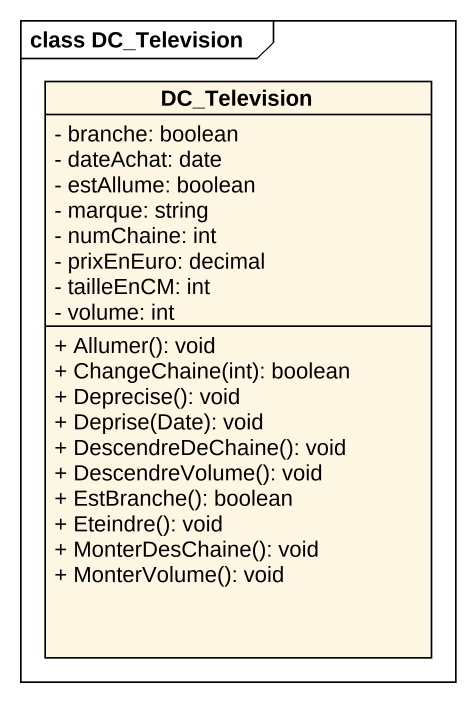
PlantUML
@startuml
mainframe class DC_Television
hide circle
hide empty members
skinparam classAttributeIconSize 0
class DC_Television {
  - branche: boolean
  - dateAchat: date
  - estAllume: boolean
  - marque: string
  - numChaine: int
  - prixEnEuro: decimal
  - tailleEnCM: int
  - volume: int
  + Allumer(): void
  + ChangeChaine(int): boolean
  + Deprecise(): void
  + Deprise(Date): void
  + DescendreDeChaine(): void
  + DescendreVolume(): void
  + EstBranche(): boolean
  + Eteindre(): void
  + MonterDesChaine(): void
  + MonterVolume(): void
}
@enduml
